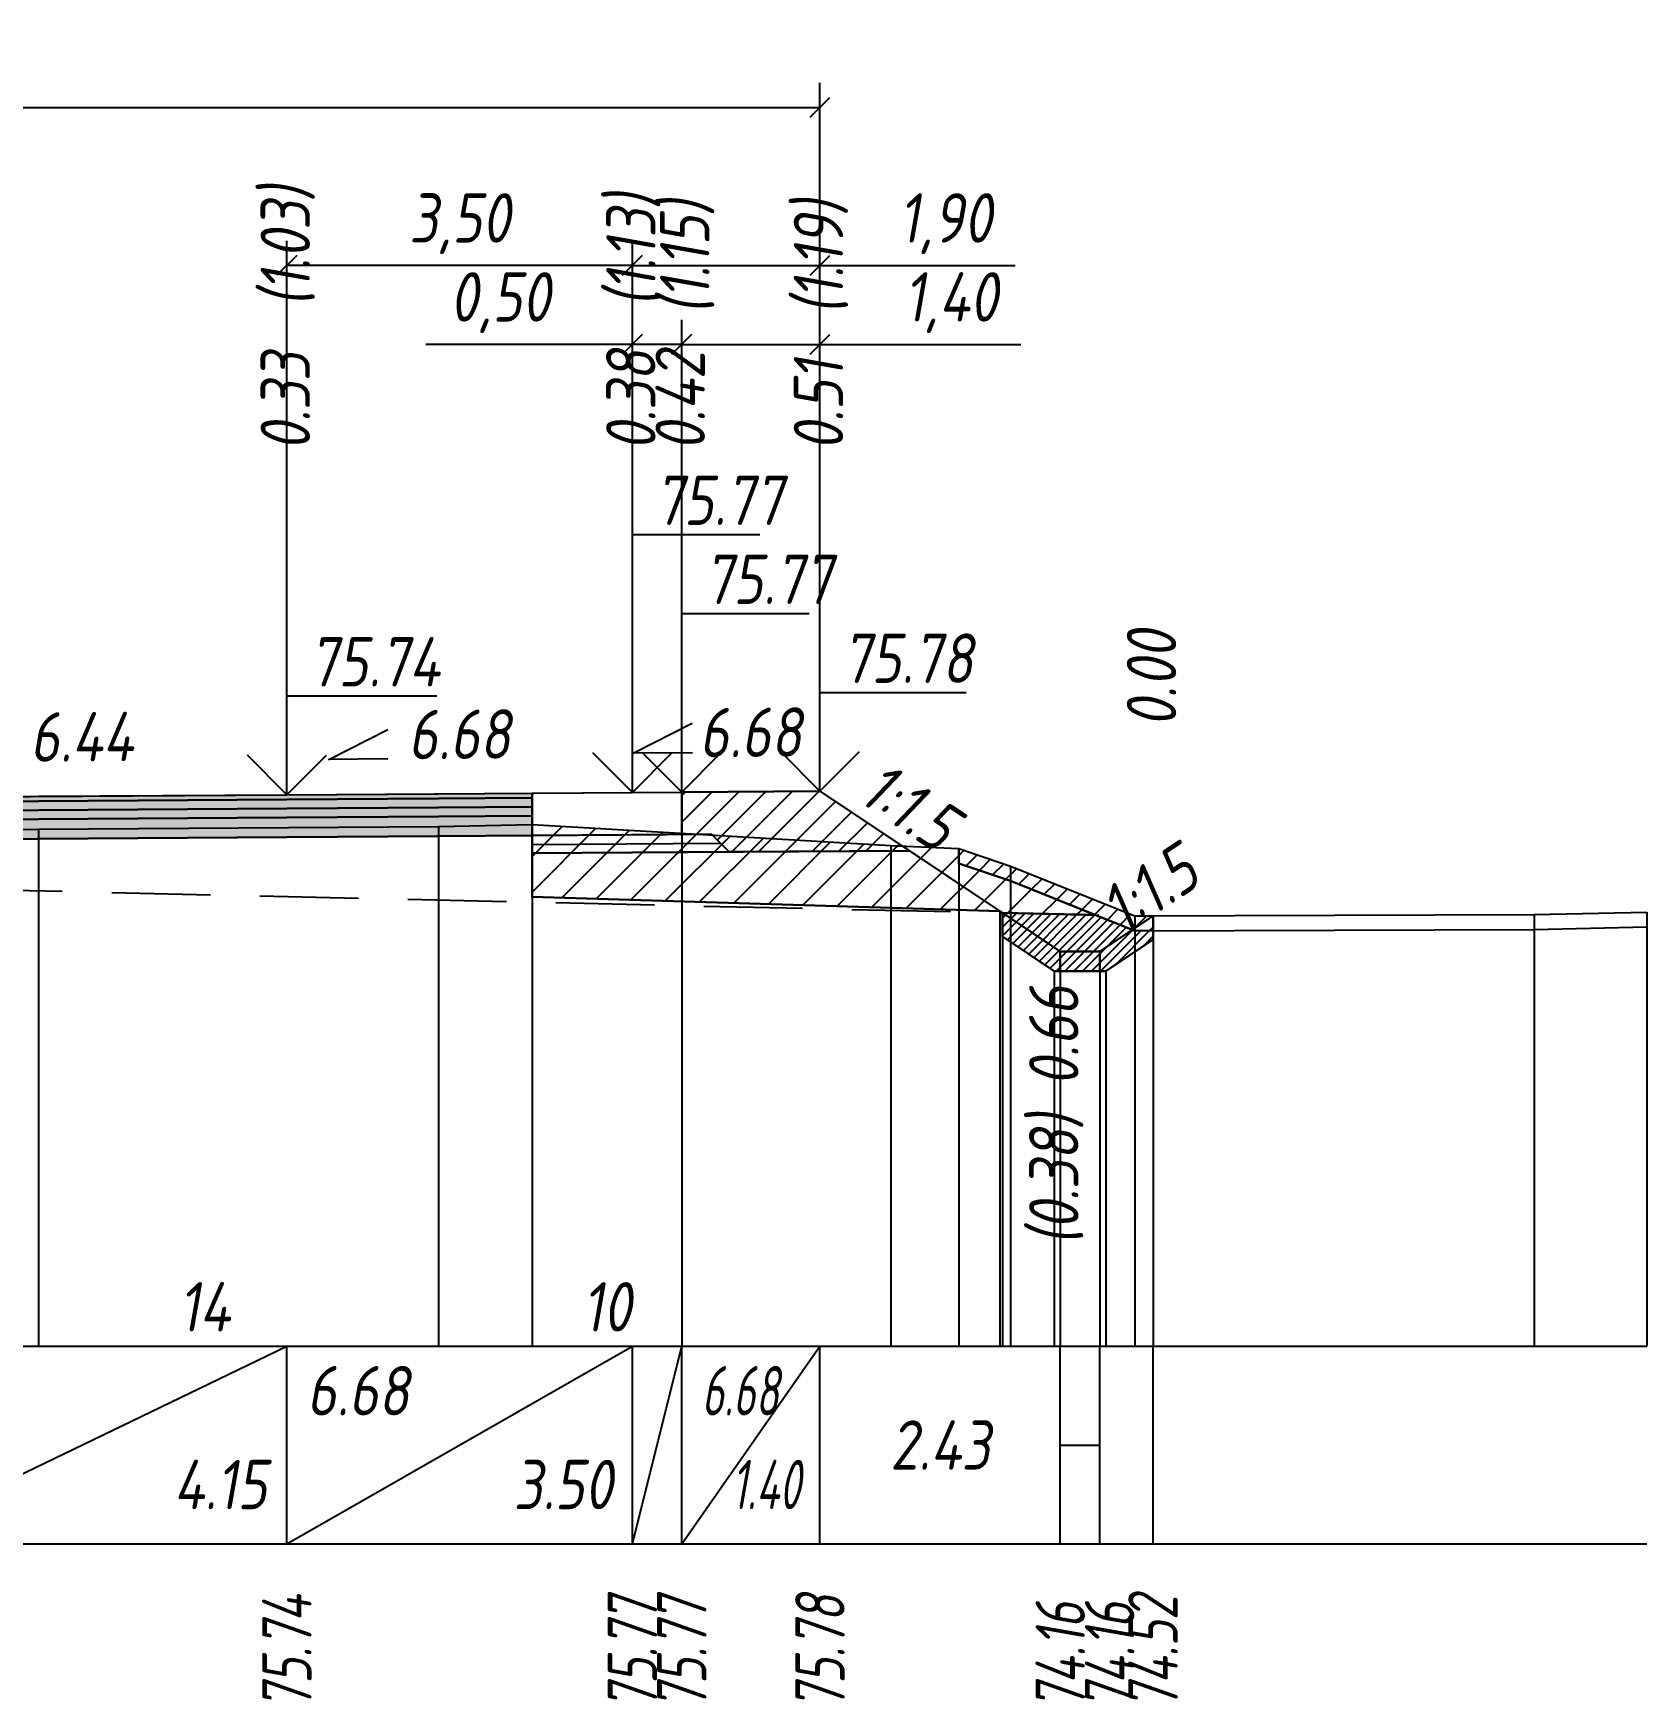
# Model space of a CAD drawing. Extents: x -717 to 1451, y -133302 to 233.
# Drawn here: x 164.1 to 245.8, y -32519.9 to -32435.5 of the extents above; entities that cross this region are included whole.
import ezdxf
from ezdxf.enums import TextEntityAlignment as Align

# ---------------------------------------------------------------- set-up
doc = ezdxf.new("R2010")
doc.units = 0
doc.linetypes.add('штриховая', pattern=[0.75, 0.5, -0.25])
for name, color, linetype in [('Интерполированный поперечник', 2, 'Continuous'), ('Код_514', 1, 'Continuous'), ('Контур_0', 7, 'Continuous'), ('Контур_2521', 7, 'Continuous'), ('Контур_2564', 7, 'Continuous'), ('Контур_2660', 7, 'Continuous'), ('Контур_2665', 7, 'Continuous'), ('Контур_400', 7, 'Continuous'), ('Контур_508', 7, 'Continuous'), ('Контур_512', 7, 'Continuous'), ('Контур_513', 7, 'Continuous'), ('Контур_818', 7, 'Continuous'), ('Красный поперечник', 1, 'Continuous'), ('Объём_2501', 7, 'Continuous'), ('Объём_2564', 7, 'Continuous'), ('Объём_2650', 7, 'Continuous'), ('Объём_2660', 7, 'Continuous'), ('Объём_2661', 7, 'Continuous'), ('Объём_2663', 7, 'Continuous'), ('Объём_2664', 7, 'Continuous'), ('Объём_2665', 7, 'Continuous'), ('Объём_2666', 7, 'Continuous'), ('Объём_2753', 7, 'Continuous'), ('Откосы', 7, 'Continuous'), ('Отметки покрытия', 7, 'Continuous'), ('Рабочие отметки', 7, 'Continuous'), ('Рабочие отметки доп.', 7, 'Continuous'), ('Слои выравнивания', 7, 'Continuous'), ('Таблица', 7, 'Continuous'), ('Уклоны проезжей части', 7, 'Continuous'), ('Черный поперечник', 3, 'Continuous')]:
    doc.layers.add(name, color=color, linetype=linetype)
for name, color, linetype, true_color in [('Контур_2540', 2, 'Continuous', 0xffff00), ('Контур_2560', 2, 'Continuous', 0xffff00), ('Контур_2561', 7, 'Continuous', 0xff8040), ('Контур_2562', 3, 'Continuous', 0x00ff00), ('Контур_2563', 7, 'Continuous', 0xff8000), ('Контур_2570', 7, 'Continuous', 0x80ff00), ('Контур_2583', 3, 'Continuous', 0x00ff00), ('Контур_2584', 3, 'Continuous', 0x00ff00), ('Контур_2725', 7, 'Continuous', 0x323232), ('Контур_2736', 4, 'Continuous', 0x00ffff), ('Контур_2737', 4, 'Continuous', 0x00ffff), ('Контур_2738', 4, 'Continuous', 0x00ffff), ('Контур_2739', 4, 'Continuous', 0x00ffff), ('Контур_2741', 4, 'Continuous', 0x00ffff), ('Контур_2742', 4, 'Continuous', 0x00ffff), ('Контур_2743', 4, 'Continuous', 0x00ffff), ('Контур_2744', 7, 'Continuous', 0xa4ffff), ('Контур_2745', 7, 'Continuous', 0xa4ffff), ('Контур_2747', 4, 'Continuous', 0x00ffff), ('Контур_2748', 4, 'Continuous', 0x00ffff), ('Контур_2749', 4, 'Continuous', 0x00ffff), ('Контур_2750', 4, 'Continuous', 0x00ffff), ('Контур_2751', 4, 'Continuous', 0x00ffff), ('Контур_2752', 4, 'Continuous', 0x00ffff), ('Контур_2760', 7, 'Continuous', 0x323232), ('Контур_2761', 7, 'Continuous', 0x323232), ('Контур_2762', 7, 'Continuous', 0x323232), ('Контур_2763', 7, 'Continuous', 0x323232), ('Контур_402', 7, 'Continuous', 0xff6464), ('Контур_703', 4, 'Continuous', 0x00ffff), ('Контур_705', 4, 'Continuous', 0x00ffff), ('Контур_707', 4, 'Continuous', 0x00ffff), ('Контур_720', 131, 'Continuous', 0xaaffff), ('Объём_2500', 7, 'Continuous', 0xc0c0c0), ('Объём_2520', 7, 'Continuous', 0x80ffff), ('Объём_2540', 2, 'Continuous', 0xffff00), ('Объём_2560', 2, 'Continuous', 0xffff00), ('Объём_2561', 7, 'Continuous', 0xff8040), ('Объём_2562', 3, 'Continuous', 0x00ff00), ('Объём_2563', 7, 'Continuous', 0xff8000), ('Объём_2570', 7, 'Continuous', 0x80ff00), ('Объём_2583', 3, 'Continuous', 0x00ff00), ('Объём_2584', 3, 'Continuous', 0x00ff00), ('Объём_2591', 3, 'Continuous', 0x00ff00), ('Объём_2595', 3, 'Continuous', 0x00ff00), ('Объём_2600', 7, 'Continuous', 0x808000), ('Объём_2620', 2, 'Continuous', 0xffff00), ('Объём_2746', 2, 'Continuous', 0xffff00)]:
    doc.layers.add(name, color=color, linetype=linetype, true_color=true_color)
doc.styles.get("Standard").update_dxf_attribs({"font": 'txt', "height": 2.5})
doc.styles.add('М', font='romand.shx', dxfattribs={"width": 0.8, "oblique": 10, "height": 2.5})
doc.dimstyles.new('ISO-25', dxfattribs={"dimtxt": 2.5, "dimasz": 2.5, "dimexe": 1.25, "dimexo": 0.625, "dimtad": 1, "dimtxsty": 'Standard', "dimcen": 2.5, "dimadec": 0, "dimazin": 0, "dimtfac": 1, "dimtmove": 0, "dimatfit": 3, "dimfxl": 1, "dimarcsym": 0})

# ---------------------------------------------------------------- blocks, each defined once
blk = doc.blocks.new('_Oblique')
at = {"color": 0, "linetype": 'ByBlock', "lineweight": -2}
blk.add_line((-0.5, -0.5), (0.5, 0.5), dxfattribs=at)
blk = doc.blocks.new('*D745')
at = {"color": 0, "lineweight": -2, "transparency": 16777216}
for p, q in [((196.954, -32473.371), (196.954, -32450.014)), ((203.954, -32473.325), (203.954, -32450.014)), ((196.954, -32451.264), (203.954, -32451.264)), ((203.954, -32451.264), (214.134, -32451.264))]:
    blk.add_line(p, q, dxfattribs=at)
at = {"layer": 'Defpoints', "color": 0, "transparency": 16777216}
for p in [(203.954, -32451.264), (196.954, -32473.996), (203.954, -32473.95)]:
    blk.add_point(p, dxfattribs=at)
at = {"color": 0, "lineweight": -2, "transparency": 16777216, "rotation": 180}
blk.add_blockref('_Oblique', (196.954, -32451.264), dxfattribs=at)
at = {"color": 0, "lineweight": -2, "transparency": 16777216}
blk.add_blockref('_Oblique', (203.954, -32451.264), dxfattribs=at)
at = {"color": 0, "transparency": 16777216, "insert": (210.594, -32449.15), "char_height": 2.5, "width": 8.75, "attachment_point": 5, "style": 'М'}
blk.add_mtext('1,40', dxfattribs=at)
blk = doc.blocks.new('*D747')
at = {"color": 0, "lineweight": -2, "transparency": 16777216}
for p, q in [((194.454, -32473.388), (194.454, -32450.014)), ((196.954, -32473.371), (196.954, -32450.014)), ((194.454, -32451.264), (183.994, -32451.264)), ((196.954, -32451.264), (194.454, -32451.264))]:
    blk.add_line(p, q, dxfattribs=at)
at = {"layer": 'Defpoints', "color": 0, "transparency": 16777216}
for p in [(196.954, -32451.264), (194.454, -32474.013), (196.954, -32473.996)]:
    blk.add_point(p, dxfattribs=at)
at = {"color": 0, "lineweight": -2, "transparency": 16777216, "rotation": 180}
blk.add_blockref('_Oblique', (194.454, -32451.264), dxfattribs=at)
at = {"color": 0, "lineweight": -2, "transparency": 16777216}
blk.add_blockref('_Oblique', (196.954, -32451.264), dxfattribs=at)
at = {"color": 0, "transparency": 16777216, "insert": (187.755, -32449.15), "char_height": 2.5, "width": 9.16667, "attachment_point": 5, "style": 'М'}
blk.add_mtext('0,50', dxfattribs=at)
blk = doc.blocks.new('*D749')
at = {"color": 0, "lineweight": -2, "transparency": 16777216}
for p, q in [((176.954, -32473.505), (176.954, -32446.014)), ((194.454, -32473.388), (194.454, -32446.014)), ((194.454, -32447.264), (176.954, -32447.264))]:
    blk.add_line(p, q, dxfattribs=at)
at = {"layer": 'Defpoints', "color": 0, "transparency": 16777216}
for p in [(176.954, -32447.264), (176.954, -32474.13), (194.454, -32474.013)]:
    blk.add_point(p, dxfattribs=at)
at = {"color": 0, "lineweight": -2, "transparency": 16777216, "rotation": 180}
blk.add_blockref('_Oblique', (176.954, -32447.264), dxfattribs=at)
at = {"color": 0, "lineweight": -2, "transparency": 16777216}
blk.add_blockref('_Oblique', (194.454, -32447.264), dxfattribs=at)
at = {"color": 0, "transparency": 16777216, "insert": (185.704, -32445.15), "char_height": 2.5, "width": 9.58333, "attachment_point": 5, "style": 'М'}
blk.add_mtext('3,50', dxfattribs=at)
blk = doc.blocks.new('*D750')
at = {"color": 0, "lineweight": -2, "transparency": 16777216}
for p, q in [((194.454, -32473.388), (194.454, -32446.014)), ((203.954, -32473.325), (203.954, -32446.014)), ((194.454, -32447.264), (203.954, -32447.264)), ((203.954, -32447.264), (213.846, -32447.264))]:
    blk.add_line(p, q, dxfattribs=at)
at = {"layer": 'Defpoints', "color": 0, "transparency": 16777216}
for p in [(194.454, -32447.264), (194.454, -32474.013), (203.954, -32473.95)]:
    blk.add_point(p, dxfattribs=at)
at = {"color": 0, "lineweight": -2, "transparency": 16777216, "rotation": 180}
blk.add_blockref('_Oblique', (194.454, -32447.264), dxfattribs=at)
at = {"color": 0, "lineweight": -2, "transparency": 16777216}
blk.add_blockref('_Oblique', (203.954, -32447.264), dxfattribs=at)
at = {"color": 0, "transparency": 16777216, "insert": (210.306, -32445.15), "char_height": 2.5, "width": 8.75, "attachment_point": 5, "style": 'М'}
blk.add_mtext('1,90', dxfattribs=at)
blk = doc.blocks.new('*D752')
at = {"color": 0, "lineweight": -2, "transparency": 16777216}
for p, q in [((108.454, -32474.932), (108.454, -32438.014)), ((203.954, -32473.325), (203.954, -32438.014)), ((108.454, -32439.264), (203.954, -32439.264))]:
    blk.add_line(p, q, dxfattribs=at)
at = {"layer": 'Defpoints', "color": 0, "transparency": 16777216}
for p in [(203.954, -32439.264), (203.954, -32473.95), (108.454, -32475.557)]:
    blk.add_point(p, dxfattribs=at)
at = {"color": 0, "lineweight": -2, "transparency": 16777216, "rotation": 180}
blk.add_blockref('_Oblique', (108.454, -32439.264), dxfattribs=at)
at = {"color": 0, "lineweight": -2, "transparency": 16777216}
blk.add_blockref('_Oblique', (203.954, -32439.264), dxfattribs=at)
at = {"color": 0, "transparency": 16777216, "insert": (156.204, -32437.15), "char_height": 2.5, "width": 10.41667, "attachment_point": 5, "style": 'М'}
blk.add_mtext('19,10', dxfattribs=at)

msp = doc.modelspace()

# ---------------------------------------------------------------- hatches: boundary and pattern name
at = {"layer": 'Объём_2563'}
h = msp.add_hatch(dxfattribs=at)
h.set_pattern_fill('ANSI31', color=256, scale=0.3)
h.paths.add_polyline_path([(199.348, -32476.968), (198.454, -32476.074), (196.954, -32476.084), (196.954, -32473.934), (203.954, -32473.887), (208.484, -32476.907)])
at = {"layer": 'Объём_2570'}
h = msp.add_hatch(dxfattribs=at)
h.set_pattern_fill('ANSI31', color=256, scale=0.2)
h.paths.add_polyline_path([(220.822, -32480.951), (219.902, -32480.954), (213.607, -32478.432), (210.98, -32477.548), (210.98, -32476.798), (213.607, -32477.682), (219.902, -32480.204), (220.822, -32480.201)])
at = {"layer": 'Объём_2600'}
h = msp.add_hatch(dxfattribs=at)
h.set_pattern_fill('ANSI31', color=6, scale=0.4)
h.paths.add_polyline_path([(213.059, -32479.957), (189.375, -32479.246), (189.375, -32475.578), (207.543, -32476.637), (210.98, -32476.798), (210.98, -32477.548), (213.607, -32478.432), (217.877, -32480.143), (213.199, -32480.05)])
at = {"layer": 'Объём_2620'}
h = msp.add_hatch(dxfattribs=at)
h.set_pattern_fill('ANSI31', color=2, scale=0.1)
h.paths.add_polyline_path([(220.822, -32481.403), (218.427, -32483), (215.821, -32483), (213.199, -32481.252), (213.199, -32480.05), (217.877, -32480.143), (219.902, -32480.954), (220.822, -32480.951)])
at = {"layer": 'Слои выравнивания'}
for color, points in [(2, [(156.204, -32474.201), (159.824, -32474.178), (164.373, -32474.148), (176.954, -32474.067), (184.632, -32474.016), (189.375, -32473.984), (189.375, -32474.234), (184.632, -32474.266), (176.954, -32474.317), (164.373, -32474.398), (159.824, -32474.428), (156.204, -32474.451)]), (3, [(156.204, -32474.451), (159.824, -32474.428), (164.373, -32474.398), (176.954, -32474.317), (184.632, -32474.266), (189.375, -32474.234), (189.375, -32474.684), (184.632, -32474.716), (176.954, -32474.767), (164.373, -32474.848), (159.824, -32474.878), (156.204, -32474.901)]), (4, [(156.204, -32474.901), (159.824, -32474.878), (164.373, -32474.848), (176.954, -32474.767), (184.632, -32474.716), (189.375, -32474.684), (189.375, -32475.134), (184.632, -32475.166), (176.954, -32475.217), (164.373, -32475.298), (159.824, -32475.328), (156.204, -32475.351)]), (5, [(156.204, -32475.351), (159.824, -32475.328), (164.373, -32475.298), (176.954, -32475.217), (184.632, -32475.166), (189.375, -32475.134), (189.375, -32476.134), (184.632, -32476.166), (176.954, -32476.217), (164.373, -32476.298), (159.824, -32476.328), (156.204, -32476.351)])]:
    msp.add_hatch(color=color, dxfattribs=at).paths.add_polyline_path(points)

# ---------------------------------------------------------------- linework, layer by layer
at = {"layer": 'Интерполированный поперечник', "linetype": 'штриховая', "ltscale": 10, "flags": 128}
msp.add_lwpolyline([(108.098, -32477.642), (219.902, -32480.204)], dxfattribs=at)
at = {"layer": 'Код_514'}
for p, q in [((156.204, -32512), (176.954, -32502)), ((176.954, -32512), (176.954, -32502)), ((176.954, -32512), (194.454, -32502)), ((194.454, -32512), (194.454, -32502)), ((194.454, -32512), (196.954, -32502)), ((196.954, -32512), (196.954, -32502)), ((196.954, -32512), (203.954, -32502)), ((203.954, -32512), (203.954, -32502)), ((216.124, -32512), (216.124, -32502)), ((218.124, -32512), (218.124, -32502)), ((220.822, -32512), (220.822, -32502)), ((216.124, -32507), (218.124, -32507))]:
    msp.add_line(p, q, dxfattribs=at)
at = {"layer": 'Контур_0', "flags": 128}
for points in [[(189.375, -32473.984), (196.954, -32473.934), (196.954, -32476.084), (189.375, -32476.134), (189.375, -32473.984), (189.375, -32473.984)], [(203.954, -32473.887), (213.199, -32480.05), (213.199, -32480.05), (213.199, -32480.05), (213.199, -32480.05), (213.199, -32480.05), (213.199, -32480.05), (213.199, -32480.05), (213.199, -32480.05), (213.199, -32480.05), (213.199, -32480.05), (213.199, -32480.05), (213.199, -32480.05), (213.199, -32480.05), (213.199, -32480.05), (216.124, -32482)], [(203.954, -32473.887), (213.199, -32480.05), (213.199, -32480.05), (213.199, -32480.05), (213.199, -32480.05), (213.199, -32480.05), (213.199, -32480.05), (213.199, -32480.05), (213.199, -32480.05), (213.199, -32480.05), (213.199, -32480.05), (213.199, -32480.05), (213.199, -32480.05), (213.199, -32480.05), (213.199, -32480.05), (216.124, -32482), (218.124, -32482), (220.822, -32480.201), (220.822, -32480.201), (220.822, -32480.201), (220.822, -32480.201), (220.822, -32480.201), (220.822, -32480.201), (220.822, -32480.201), (220.822, -32480.201), (220.822, -32480.201), (220.822, -32480.201), (220.822, -32480.201), (220.822, -32480.201), (220.822, -32480.201)], [(196.954, -32476.984), (189.375, -32477.034), (189.375, -32476.134), (198.454, -32476.074), (199.348, -32476.968), (196.954, -32476.984), (196.954, -32476.984)], [(196.954, -32476.084), (198.454, -32476.074), (199.348, -32476.968), (208.484, -32476.907)]]:
    msp.add_lwpolyline(points, dxfattribs=at)
at = {"layer": 'Контур_2521', "color": 250, "flags": 128}
msp.add_lwpolyline([(189.375, -32476.584), (198.901, -32476.521)], dxfattribs=at)
at = {"layer": 'Контур_2540', "flags": 128}
msp.add_lwpolyline([(194.454, -32477.001), (208.484, -32476.907), (213.059, -32479.957), (189.375, -32479.246), (189.375, -32477.034), (194.454, -32477.001), (194.454, -32477.001)], dxfattribs=at)
at = {"layer": 'Контур_2560', "flags": 128}
msp.add_lwpolyline([(196.954, -32473.934), (203.954, -32473.887), (203.954, -32473.887), (203.954, -32473.887)], dxfattribs=at)
at = {"layer": 'Контур_2561', "flags": 128}
msp.add_lwpolyline([(196.954, -32473.934), (196.954, -32473.934), (203.954, -32473.887), (203.954, -32473.887), (196.954, -32473.934)], dxfattribs=at)
at = {"layer": 'Контур_2562', "flags": 128}
msp.add_lwpolyline([(203.954, -32473.887), (203.954, -32473.887), (203.954, -32473.887), (203.954, -32473.887), (203.954, -32473.887)], dxfattribs=at)
at = {"layer": 'Контур_2563', "flags": 128}
msp.add_lwpolyline([(199.348, -32476.968), (198.454, -32476.074), (196.954, -32476.084), (196.954, -32473.934), (203.954, -32473.887), (208.484, -32476.907), (199.348, -32476.968), (199.348, -32476.968)], dxfattribs=at)
at = {"layer": 'Контур_2564', "flags": 128}
msp.add_lwpolyline([(196.954, -32473.934), (203.954, -32473.887)], dxfattribs=at)
at = {"layer": 'Контур_2570', "flags": 128}
msp.add_lwpolyline([(80, -32479.629), (84.547, -32479.593), (87.692, -32479.414), (108.098, -32478.392), (108.098, -32478.392), (111.071, -32478.049), (112.21, -32477.854), (112.21, -32477.104), (134.959, -32476.538), (139.813, -32476.333), (156.204, -32475.97), (159.824, -32475.89), (164.373, -32475.81), (184.632, -32475.684), (189.375, -32475.578), (207.543, -32476.637), (210.98, -32476.798), (210.98, -32477.548), (213.607, -32478.432), (219.902, -32480.954), (219.902, -32480.954), (240.132, -32480.89), (245.822, -32480.761)], dxfattribs=at)
at = {"layer": 'Контур_2583', "flags": 128}
for points in [[(216.124, -32482), (213.199, -32480.05), (213.199, -32481.252), (215.821, -32483), (216.124, -32483), (216.124, -32482)], [(220.822, -32481.403), (220.822, -32480.201), (218.124, -32482), (218.124, -32483), (218.427, -32483), (220.822, -32481.403)]]:
    msp.add_lwpolyline(points, dxfattribs=at)
at = {"layer": 'Контур_2584', "flags": 128}
msp.add_lwpolyline([(216.124, -32482), (216.124, -32483), (218.124, -32483), (218.124, -32482), (216.124, -32482)], dxfattribs=at)
at = {"layer": 'Контур_2660', "flags": 128}
msp.add_lwpolyline([(189.375, -32479.246), (213.059, -32479.957)], dxfattribs=at)
at = {"layer": 'Контур_2665', "flags": 128}
msp.add_lwpolyline([(203.954, -32473.887), (203.954, -32473.887)], dxfattribs=at)
at = {"layer": 'Контур_2725', "flags": 128}
msp.add_lwpolyline([(139.813, -32476.751), (156.204, -32476.351), (159.824, -32476.328), (164.373, -32476.298), (176.954, -32476.217), (184.632, -32476.166), (189.375, -32476.134)], dxfattribs=at)
at = {"layer": 'Контур_2736', "flags": 128}
for points in [[(203.954, -32473.887), (213.199, -32480.05)], [(213.199, -32480.05), (216.124, -32482)]]:
    msp.add_lwpolyline(points, dxfattribs=at)
at = {"layer": 'Контур_2737', "flags": 128}
msp.add_lwpolyline([(213.199, -32480.05), (213.199, -32480.05)], dxfattribs=at)
at = {"layer": 'Контур_2738', "flags": 128}
msp.add_lwpolyline([(213.199, -32480.05), (213.199, -32480.05)], dxfattribs=at)
at = {"layer": 'Контур_2739', "flags": 128}
msp.add_lwpolyline([(213.199, -32480.05), (213.199, -32480.05)], dxfattribs=at)
at = {"layer": 'Контур_2741', "flags": 128}
msp.add_lwpolyline([(220.822, -32480.201), (220.822, -32480.201)], dxfattribs=at)
at = {"layer": 'Контур_2742', "flags": 128}
msp.add_lwpolyline([(220.822, -32480.201), (220.822, -32480.201)], dxfattribs=at)
at = {"layer": 'Контур_2743', "flags": 128}
msp.add_lwpolyline([(220.822, -32480.201), (220.822, -32480.201)], dxfattribs=at)
at = {"layer": 'Контур_2744', "flags": 128}
msp.add_lwpolyline([(220.822, -32480.201), (220.822, -32480.201)], dxfattribs=at)
msp.add_lwpolyline([(220.822, -32480.201), (220.822, -32480.201)], dxfattribs=at)
msp.add_lwpolyline([(220.822, -32480.201), (220.822, -32480.201)], dxfattribs=at)
msp.add_lwpolyline([(220.822, -32480.201), (220.822, -32480.201)], dxfattribs=at)
msp.add_lwpolyline([(220.822, -32480.201), (220.822, -32480.201)], dxfattribs=at)
msp.add_lwpolyline([(220.822, -32480.201), (220.822, -32480.201)], dxfattribs=at)
at = {"layer": 'Контур_2745', "flags": 128}
msp.add_lwpolyline([(213.199, -32480.05), (213.199, -32480.05)], dxfattribs=at)
msp.add_lwpolyline([(213.199, -32480.05), (213.199, -32480.05)], dxfattribs=at)
msp.add_lwpolyline([(213.199, -32480.05), (213.199, -32480.05)], dxfattribs=at)
msp.add_lwpolyline([(213.199, -32480.05), (213.199, -32480.05)], dxfattribs=at)
msp.add_lwpolyline([(213.199, -32480.05), (213.199, -32480.05)], dxfattribs=at)
msp.add_lwpolyline([(213.199, -32480.05), (213.199, -32480.05)], dxfattribs=at)
at = {"layer": 'Контур_2747', "flags": 128}
msp.add_lwpolyline([(213.199, -32480.05), (213.199, -32480.05)], dxfattribs=at)
at = {"layer": 'Контур_2748', "flags": 128}
msp.add_lwpolyline([(213.199, -32480.05), (213.199, -32480.05)], dxfattribs=at)
at = {"layer": 'Контур_2749', "flags": 128}
msp.add_lwpolyline([(213.199, -32480.05), (213.199, -32480.05)], dxfattribs=at)
at = {"layer": 'Контур_2750', "flags": 128}
msp.add_lwpolyline([(220.822, -32480.201), (220.822, -32480.201)], dxfattribs=at)
at = {"layer": 'Контур_2751', "flags": 128}
msp.add_lwpolyline([(220.822, -32480.201), (220.822, -32480.201)], dxfattribs=at)
at = {"layer": 'Контур_2752', "flags": 128}
msp.add_lwpolyline([(220.822, -32480.201), (220.822, -32480.201)], dxfattribs=at)
at = {"layer": 'Контур_2760', "flags": 128}
msp.add_lwpolyline([(139.813, -32474.601), (156.204, -32474.201), (159.824, -32474.178), (164.373, -32474.148), (176.954, -32474.067), (184.632, -32474.016), (189.375, -32473.984)], dxfattribs=at)
at = {"layer": 'Контур_2761', "flags": 128}
msp.add_lwpolyline([(139.813, -32474.851), (156.204, -32474.451), (159.824, -32474.428), (164.373, -32474.398), (176.954, -32474.317), (184.632, -32474.266), (189.375, -32474.234)], dxfattribs=at)
at = {"layer": 'Контур_2762', "flags": 128}
msp.add_lwpolyline([(139.813, -32475.301), (156.204, -32474.901), (159.824, -32474.878), (164.373, -32474.848), (176.954, -32474.767), (184.632, -32474.716), (189.375, -32474.684)], dxfattribs=at)
at = {"layer": 'Контур_2763', "flags": 128}
msp.add_lwpolyline([(139.813, -32475.751), (156.204, -32475.351), (159.824, -32475.328), (164.373, -32475.298), (176.954, -32475.217), (184.632, -32475.166), (189.375, -32475.134)], dxfattribs=at)
at = {"layer": 'Контур_400', "flags": 128}
msp.add_lwpolyline([(156.204, -32474.201), (176.954, -32474.067), (194.454, -32473.951), (194.454, -32473.951), (194.454, -32473.951), (194.454, -32473.951), (194.454, -32473.951), (194.454, -32473.951), (196.954, -32473.934)], dxfattribs=at)
at = {"layer": 'Контур_402', "flags": 128}
msp.add_lwpolyline([(104.22, -32479.811), (139.813, -32478.743), (139.813, -32476.751), (156.204, -32476.351), (176.954, -32476.217), (189.375, -32476.134), (189.375, -32479.246), (213.059, -32479.957)], dxfattribs=at)
at = {"layer": 'Контур_508', "flags": 128}
msp.add_lwpolyline([(104, -32479.993), (104.22, -32479.811), (139.813, -32478.743), (139.813, -32476.751), (156.204, -32476.351), (176.954, -32476.217), (189.375, -32476.134), (189.375, -32479.246), (213.059, -32479.957), (213.199, -32480.05), (213.199, -32481.252), (215.821, -32483), (216.124, -32483), (218.124, -32483), (218.427, -32483), (220.822, -32481.403)], dxfattribs=at)
at = {"layer": 'Контур_512', "flags": 128}
msp.add_lwpolyline([(189.375, -32479.246), (213.059, -32479.957), (213.199, -32480.05), (213.199, -32481.252), (215.821, -32483), (216.124, -32483), (218.124, -32483), (218.427, -32483), (220.822, -32481.403)], dxfattribs=at)
at = {"layer": 'Контур_513', "flags": 128}
msp.add_lwpolyline([(104, -32479.993), (104.22, -32479.811), (139.813, -32478.743), (139.813, -32476.751), (156.204, -32476.351), (176.954, -32476.217), (189.375, -32476.134), (189.375, -32479.246), (213.059, -32479.957), (213.199, -32480.05), (213.199, -32481.252), (215.821, -32483), (216.124, -32483), (218.124, -32483), (218.427, -32483), (220.822, -32481.403)], dxfattribs=at)
at = {"layer": 'Контур_703', "flags": 128}
msp.add_lwpolyline([(203.954, -32473.887), (213.199, -32480.05)], dxfattribs=at)
at = {"layer": 'Контур_705', "flags": 128}
msp.add_lwpolyline([(213.199, -32480.05), (213.199, -32480.05)], dxfattribs=at)
at = {"layer": 'Контур_707', "flags": 128}
msp.add_lwpolyline([(218.124, -32482), (220.822, -32480.201)], dxfattribs=at)
at = {"layer": 'Контур_720', "flags": 128}
msp.add_lwpolyline([(216.124, -32482), (218.124, -32482)], dxfattribs=at)
at = {"layer": 'Контур_818', "flags": 128}
msp.add_lwpolyline([(105, -32478.547), (108.098, -32478.392), (108.098, -32478.392), (111.071, -32478.049), (112.21, -32477.854), (112.21, -32477.104), (134.959, -32476.538), (139.813, -32476.333), (156.204, -32475.97), (159.824, -32475.89), (164.373, -32475.81), (184.632, -32475.684), (189.375, -32475.578), (207.543, -32476.637), (210.98, -32476.798), (210.98, -32477.548), (213.607, -32478.432), (219.902, -32480.954), (219.902, -32480.954), (220.822, -32480.951)], dxfattribs=at)
at = {"layer": 'Красный поперечник'}
for p, q in [((156.204, -32474.201), (176.954, -32474.067)), ((176.954, -32474.067), (194.454, -32473.951)), ((194.454, -32473.951), (196.954, -32473.934)), ((196.954, -32473.934), (203.954, -32473.887)), ((203.954, -32473.887), (216.124, -32482)), ((189.375, -32479.246), (189.375, -32502)), ((213.059, -32479.957), (213.059, -32502)), ((213.199, -32480.05), (213.199, -32502)), ((218.124, -32482), (220.822, -32480.201)), ((213.199, -32481.252), (213.199, -32502)), ((220.822, -32481.403), (220.822, -32502)), ((216.124, -32482), (218.124, -32482)), ((215.821, -32483), (215.821, -32502)), ((216.124, -32483), (216.124, -32502)), ((218.124, -32483), (218.124, -32502)), ((218.427, -32483), (218.427, -32502))]:
    msp.add_line(p, q, dxfattribs=at)
at = {"layer": 'Объём_2500', "flags": 128}
msp.add_lwpolyline([(189.375, -32473.984), (196.954, -32473.934), (196.954, -32476.084), (189.375, -32476.134), (189.375, -32473.984), (189.375, -32473.984)], dxfattribs=at)
at = {"layer": 'Объём_2501', "flags": 128}
msp.add_lwpolyline([(156.204, -32474.201), (176.954, -32474.067), (194.454, -32473.951), (194.454, -32473.951), (194.454, -32473.951), (194.454, -32473.951), (194.454, -32473.951), (194.454, -32473.951), (196.954, -32473.934)], dxfattribs=at)
at = {"layer": 'Объём_2520', "color": 250, "flags": 128}
msp.add_lwpolyline([(196.954, -32476.984), (189.375, -32477.034), (189.375, -32476.134), (198.454, -32476.074), (199.348, -32476.968), (196.954, -32476.984), (196.954, -32476.984)], dxfattribs=at)
at = {"layer": 'Объём_2540', "flags": 128}
msp.add_lwpolyline([(194.454, -32477.001), (208.484, -32476.907), (213.059, -32479.957), (189.375, -32479.246), (189.375, -32477.034), (194.454, -32477.001), (194.454, -32477.001)], dxfattribs=at)
at = {"layer": 'Объём_2560', "flags": 128}
msp.add_lwpolyline([(196.954, -32473.934), (203.954, -32473.887), (203.954, -32473.887), (203.954, -32473.887)], dxfattribs=at)
at = {"layer": 'Объём_2561', "flags": 128}
msp.add_lwpolyline([(196.954, -32473.934), (196.954, -32473.934), (203.954, -32473.887), (203.954, -32473.887), (196.954, -32473.934)], dxfattribs=at)
at = {"layer": 'Объём_2562', "flags": 128}
msp.add_lwpolyline([(203.954, -32473.887), (203.954, -32473.887), (203.954, -32473.887), (203.954, -32473.887), (203.954, -32473.887)], dxfattribs=at)
at = {"layer": 'Объём_2563', "color": 250, "flags": 128}
msp.add_lwpolyline([(199.348, -32476.968), (198.454, -32476.074), (196.954, -32476.084), (196.954, -32473.934), (203.954, -32473.887), (208.484, -32476.907), (199.348, -32476.968), (199.348, -32476.968)], dxfattribs=at)
at = {"layer": 'Объём_2564', "flags": 128}
msp.add_lwpolyline([(196.954, -32473.934), (203.954, -32473.887)], dxfattribs=at)
at = {"layer": 'Объём_2570', "flags": 128}
msp.add_lwpolyline([(220.822, -32480.951), (219.902, -32480.954), (213.607, -32478.432), (210.98, -32477.548), (210.98, -32476.798), (213.607, -32477.682), (219.902, -32480.204), (220.822, -32480.201), (220.822, -32480.951), (220.822, -32480.951)], dxfattribs=at)
at = {"layer": 'Объём_2583', "flags": 128}
for points in [[(216.124, -32482), (213.199, -32480.05), (213.199, -32481.252), (215.821, -32483), (216.124, -32483), (216.124, -32482)], [(220.822, -32481.403), (220.822, -32480.201), (218.124, -32482), (218.124, -32483), (218.427, -32483), (220.822, -32481.403)]]:
    msp.add_lwpolyline(points, dxfattribs=at)
at = {"layer": 'Объём_2584', "flags": 128}
msp.add_lwpolyline([(216.124, -32482), (216.124, -32483), (218.124, -32483), (218.124, -32482), (216.124, -32482)], dxfattribs=at)
at = {"layer": 'Объём_2591', "flags": 128}
for points in [[(213.199, -32480.05), (216.124, -32482)], [(218.124, -32482), (220.822, -32480.201)]]:
    msp.add_lwpolyline(points, dxfattribs=at)
at = {"layer": 'Объём_2595', "flags": 128}
msp.add_lwpolyline([(216.124, -32482), (218.124, -32482)], dxfattribs=at)
at = {"layer": 'Объём_2620', "flags": 128}
msp.add_lwpolyline([(220.822, -32481.403), (218.427, -32483), (215.821, -32483), (213.199, -32481.252), (213.199, -32480.05), (217.877, -32480.143), (219.902, -32480.954), (220.822, -32480.951), (220.822, -32481.403), (220.822, -32481.403)], dxfattribs=at)
at = {"layer": 'Объём_2650', "color": 6, "flags": 128}
msp.add_lwpolyline([(213.059, -32479.957), (189.375, -32479.246), (189.375, -32475.578), (207.543, -32476.637), (210.98, -32476.798), (210.98, -32477.548), (213.607, -32478.432), (217.877, -32480.143), (213.199, -32480.05), (213.059, -32479.957), (213.059, -32479.957)], dxfattribs=at)
at = {"layer": 'Объём_2660', "flags": 128}
msp.add_lwpolyline([(189.375, -32479.246), (213.059, -32479.957)], dxfattribs=at)
at = {"layer": 'Объём_2661', "flags": 128}
msp.add_lwpolyline([(203.954, -32473.887), (213.199, -32480.05)], dxfattribs=at)
at = {"layer": 'Объём_2663', "flags": 128}
for points in [[(213.199, -32480.05), (216.124, -32482)], [(218.124, -32482), (220.822, -32480.201)]]:
    msp.add_lwpolyline(points, dxfattribs=at)
at = {"layer": 'Объём_2664', "flags": 128}
msp.add_lwpolyline([(216.124, -32482), (218.124, -32482)], dxfattribs=at)
at = {"layer": 'Объём_2665', "flags": 128}
msp.add_lwpolyline([(203.954, -32473.887), (203.954, -32473.887)], dxfattribs=at)
at = {"layer": 'Объём_2666', "flags": 128}
msp.add_lwpolyline([(203.954, -32473.887), (213.199, -32480.05)], dxfattribs=at)
at = {"layer": 'Объём_2746', "flags": 128}
for points in [[(213.059, -32479.957), (189.375, -32479.246), (189.375, -32475.578), (207.543, -32476.637), (208.12, -32476.664), (213.059, -32479.957), (213.059, -32479.957)], [(220.822, -32481.403), (218.427, -32483), (215.821, -32483), (213.199, -32481.252), (213.199, -32480.05), (216.124, -32482), (218.124, -32482), (219.771, -32480.902), (219.902, -32480.954), (220.822, -32480.951), (220.822, -32481.403), (220.822, -32481.403)]]:
    msp.add_lwpolyline(points, dxfattribs=at)
at = {"layer": 'Объём_2753', "flags": 128}
msp.add_lwpolyline([(189.375, -32473.984), (189.375, -32473.984)], dxfattribs=at)
at = {"layer": 'Откосы', "color": 1, "flags": 128}
for points in [[(182.073, -32472.258), (179.073, -32472.278), (182.063, -32470.758)], [(197.491, -32471.944), (194.491, -32471.964), (197.481, -32470.444)]]:
    msp.add_lwpolyline(points, dxfattribs=at)
at = {"layer": 'Отметки покрытия', "color": 1}
for p, q in [((194.454, -32473.951), (194.454, -32460.887)), ((194.454, -32460.887), (200.904, -32460.887)), ((196.954, -32473.934), (196.954, -32464.887)), ((196.954, -32464.887), (203.404, -32464.887)), ((176.954, -32474.067), (176.954, -32469.067)), ((176.954, -32469.067), (184.554, -32469.067)), ((203.954, -32473.887), (203.954, -32468.887)), ((203.954, -32468.887), (211.354, -32468.887)), ((176.954, -32474.067), (174.954, -32472.067)), ((176.954, -32474.067), (178.954, -32472.067)), ((194.454, -32473.951), (192.454, -32471.951)), ((194.454, -32473.951), (196.454, -32471.951)), ((196.954, -32473.934), (194.954, -32471.934)), ((196.954, -32473.934), (198.954, -32471.934)), ((203.954, -32473.887), (201.954, -32471.887)), ((203.954, -32473.887), (205.954, -32471.887))]:
    msp.add_line(p, q, dxfattribs=at)
at = {"layer": 'Слои выравнивания'}
for p, q in [((189.375, -32473.984), (189.375, -32502)), ((196.954, -32473.934), (196.954, -32502))]:
    msp.add_line(p, q, dxfattribs=at)
at = {"layer": 'Слои выравнивания', "color": 2, "flags": 128}
msp.add_lwpolyline([(156.204, -32474.201), (159.824, -32474.178), (164.373, -32474.148), (176.954, -32474.067), (184.632, -32474.016), (189.375, -32473.984), (189.375, -32474.234), (184.632, -32474.266), (176.954, -32474.317), (164.373, -32474.398), (159.824, -32474.428), (156.204, -32474.451)], close=True, dxfattribs=at)
at = {"layer": 'Слои выравнивания', "color": 3, "flags": 128}
msp.add_lwpolyline([(156.204, -32474.451), (159.824, -32474.428), (164.373, -32474.398), (176.954, -32474.317), (184.632, -32474.266), (189.375, -32474.234), (189.375, -32474.684), (184.632, -32474.716), (176.954, -32474.767), (164.373, -32474.848), (159.824, -32474.878), (156.204, -32474.901)], close=True, dxfattribs=at)
at = {"layer": 'Слои выравнивания', "color": 4, "flags": 128}
msp.add_lwpolyline([(156.204, -32474.901), (159.824, -32474.878), (164.373, -32474.848), (176.954, -32474.767), (184.632, -32474.716), (189.375, -32474.684), (189.375, -32475.134), (184.632, -32475.166), (176.954, -32475.217), (164.373, -32475.298), (159.824, -32475.328), (156.204, -32475.351)], close=True, dxfattribs=at)
at = {"layer": 'Слои выравнивания', "color": 5, "flags": 128}
msp.add_lwpolyline([(156.204, -32475.351), (159.824, -32475.328), (164.373, -32475.298), (176.954, -32475.217), (184.632, -32475.166), (189.375, -32475.134), (189.375, -32476.134), (184.632, -32476.166), (176.954, -32476.217), (164.373, -32476.298), (159.824, -32476.328), (156.204, -32476.351)], close=True, dxfattribs=at)
at = {"layer": 'Таблица'}
for p, q in [((80, -32502), (245.822, -32502)), ((80, -32512), (245.822, -32512))]:
    msp.add_line(p, q, dxfattribs=at)
at = {"layer": 'Черный поперечник', "color": 7}
for p, q in [((164.373, -32475.81), (164.373, -32502)), ((184.632, -32475.684), (184.632, -32502)), ((189.375, -32475.578), (189.375, -32502)), ((207.543, -32476.637), (207.543, -32502)), ((210.98, -32476.798), (210.98, -32502)), ((213.607, -32477.682), (213.607, -32502)), ((219.902, -32480.204), (219.902, -32502)), ((240.132, -32480.14), (240.132, -32502)), ((245.822, -32480.011), (245.822, -32502))]:
    msp.add_line(p, q, dxfattribs=at)
at = {"layer": 'Черный поперечник', "flags": 128}
msp.add_lwpolyline([(80, -32478.879), (84.547, -32478.843), (87.692, -32478.664), (108.098, -32477.642), (111.071, -32477.299), (112.21, -32477.104), (134.959, -32476.538), (139.813, -32476.333), (156.204, -32475.97), (159.824, -32475.89), (164.373, -32475.81), (184.632, -32475.684), (189.375, -32475.578), (207.543, -32476.637), (210.98, -32476.798), (213.607, -32477.682), (219.902, -32480.204), (240.132, -32480.14), (245.822, -32480.011)], dxfattribs=at)

# ---------------------------------------------------------------- texts
at = {"layer": 'Код_514', "style": 'М', "oblique": 10}
for width, p in [(0.8, (177.954, -32503)), (0.6, (197.954, -32503))]:
    msp.add_text('6.68', height=2.5, dxfattribs=dict(at, width=width)).set_placement(p, align=Align.TOP_LEFT)
at = {"layer": 'Код_514', "style": 'М', "oblique": 10, "width": 0.8}
msp.add_text('2.43', height=2.5, dxfattribs=at).set_placement((210.039, -32507), align=Align.MIDDLE_CENTER)
at = {"layer": 'Код_514', "style": 'М', "oblique": 10}
for s, width, p in [('4.15', 0.8, (175.954, -32511)), ('3.50', 0.8, (193.454, -32511)), ('1.40', 0.6, (202.954, -32511))]:
    msp.add_text(s, height=2.5, dxfattribs=dict(at, width=width)).set_placement(p, align=Align.BOTTOM_RIGHT)
at = {"layer": 'Код_514', "style": 'М', "oblique": 10, "width": 0.7}
for s, p in [('75.74', (176.954, -32520.382)), ('75.77', (194.454, -32520.382)), ('75.77', (196.954, -32520.382)), ('75.78', (203.954, -32520.382)), ('74.16', (216.124, -32520.382)), ('74.16', (218.624, -32520.382)), ('74.52', (220.822, -32520.382))]:
    msp.add_text(s, height=2.5, rotation=90, dxfattribs=at).set_placement(p, align=Align.MIDDLE_LEFT)
at = {"layer": 'Отметки покрытия', "color": 1, "style": 'М', "oblique": 10, "width": 0.8}
for s, p in [('75.77', (195.595, -32461.156)), ('75.77', (198.095, -32465.156)), ('75.78', (205.095, -32469.156)), ('75.74', (178.095, -32469.336))]:
    msp.add_text(s, height=2.5, dxfattribs=at).set_placement(p, align=Align.BOTTOM_LEFT)
at = {"layer": 'Рабочие отметки', "color": 1, "style": 'М', "oblique": 10, "width": 0.8}
for s, p in [('0.33', (176.876, -32456.637)), ('0.38', (194.376, -32456.637)), ('0.42', (196.876, -32456.637)), ('0.51', (203.876, -32456.637)), ('0.00', (220.744, -32470.632))]:
    msp.add_text(s, height=2.5, rotation=90, dxfattribs=at).set_placement(p, align=Align.MIDDLE_LEFT)
msp.add_text('0.66', height=2.5, rotation=90, dxfattribs=at).set_placement((215.796, -32483.754), align=Align.MIDDLE_RIGHT)
at = {"layer": 'Рабочие отметки доп.', "color": 1, "style": 'М', "oblique": 10, "width": 0.8}
for s, p in [('(1.03)', (176.876, -32449.337)), ('(1.13)', (194.376, -32449.337)), ('(1.15)', (197.105, -32449.732)), ('(1.19)', (203.876, -32449.737))]:
    msp.add_text(s, height=2.5, rotation=90, dxfattribs=at).set_placement(p, align=Align.MIDDLE_LEFT)
msp.add_text('(0.38)', height=2.5, rotation=90, dxfattribs=at).set_placement((215.796, -32490.231), align=Align.MIDDLE_RIGHT)
at = {"layer": 'Слои выравнивания', "style": 'М', "oblique": 10, "width": 0.8}
for s, p in [('14', (172.79, -32502)), ('10', (193.165, -32502))]:
    msp.add_text(s, height=2.5, dxfattribs=at).set_placement(p, align=Align.BOTTOM_CENTER)
at = {"layer": 'Уклоны проезжей части', "color": 1, "style": 'М', "oblique": 10, "width": 0.8}
for s, rotation, p in [('6.44', 0.36896, (166.573, -32473.134)), ('6.68', 0.3828, (185.698, -32473.009)), ('6.68', 0.3828, (200.448, -32472.91)), ('1:1.5', 326.30994, (207.42, -32476.33)), ('1:1.5', 33.69007, (221.77, -32480.498))]:
    msp.add_text(s, height=2.5, rotation=rotation, dxfattribs=at).set_placement(p, align=Align.BOTTOM_CENTER)

# ---------------------------------------------------------------- dimensions: what is measured, and where the dimension line sits
at = {"color": 5}
dim = msp.add_linear_dim(base=(203.954, -32439.264), p1=(108.454, -32475.557), p2=(203.954, -32473.95), angle=180, dimstyle='ISO-25', override={"dimasz": 1, "dimlfac": 0.2, "dimzin": 0, "dimtxsty": 'М', "dimblk1": 'Oblique', "dimblk2": 'Oblique', "dimsah": 1}, dxfattribs=at)
dim.commit()
dim.dimension.update_dxf_attribs({"geometry": '*D752', "text_midpoint": (156.204, -32437.15)})
dim = msp.add_linear_dim(base=(176.954, -32447.264), p1=(194.454, -32474.013), p2=(176.954, -32474.13), dimstyle='ISO-25', override={"dimasz": 1, "dimlfac": 0.2, "dimzin": 0, "dimtxsty": 'М', "dimblk1": 'Oblique', "dimblk2": 'Oblique', "dimsah": 1}, dxfattribs=at)
dim.commit()
dim.dimension.update_dxf_attribs({"geometry": '*D749', "text_midpoint": (185.704, -32445.15)})
dim = msp.add_linear_dim(base=(194.454, -32447.264), p1=(203.954, -32473.95), p2=(194.454, -32474.013), dimstyle='ISO-25', override={"dimasz": 1, "dimlfac": 0.2, "dimzin": 0, "dimtxsty": 'М', "dimblk1": 'Oblique', "dimblk2": 'Oblique', "dimsah": 1}, dxfattribs=at)
dim.commit()
dim.dimension.update_dxf_attribs({"geometry": '*D750', "text_midpoint": (210.306, -32447.264), "dimtype": 160})
for base, p1, p2, picture, middle in [((196.954, -32451.264), (194.454, -32474.013), (196.954, -32473.996), '*D747', (187.755, -32451.264)), ((203.954, -32451.264), (196.954, -32473.996), (203.954, -32473.95), '*D745', (210.594, -32451.264))]:
    dim = msp.add_linear_dim(base=base, p1=p1, p2=p2, angle=180, dimstyle='ISO-25', override={"dimasz": 1, "dimlfac": 0.2, "dimzin": 0, "dimtxsty": 'М', "dimblk1": 'Oblique', "dimblk2": 'Oblique', "dimsah": 1}, dxfattribs=at)
    dim.commit()
    dim.dimension.update_dxf_attribs({"geometry": picture, "text_midpoint": middle, "dimtype": 160})

doc.saveas('drawing.dxf')
